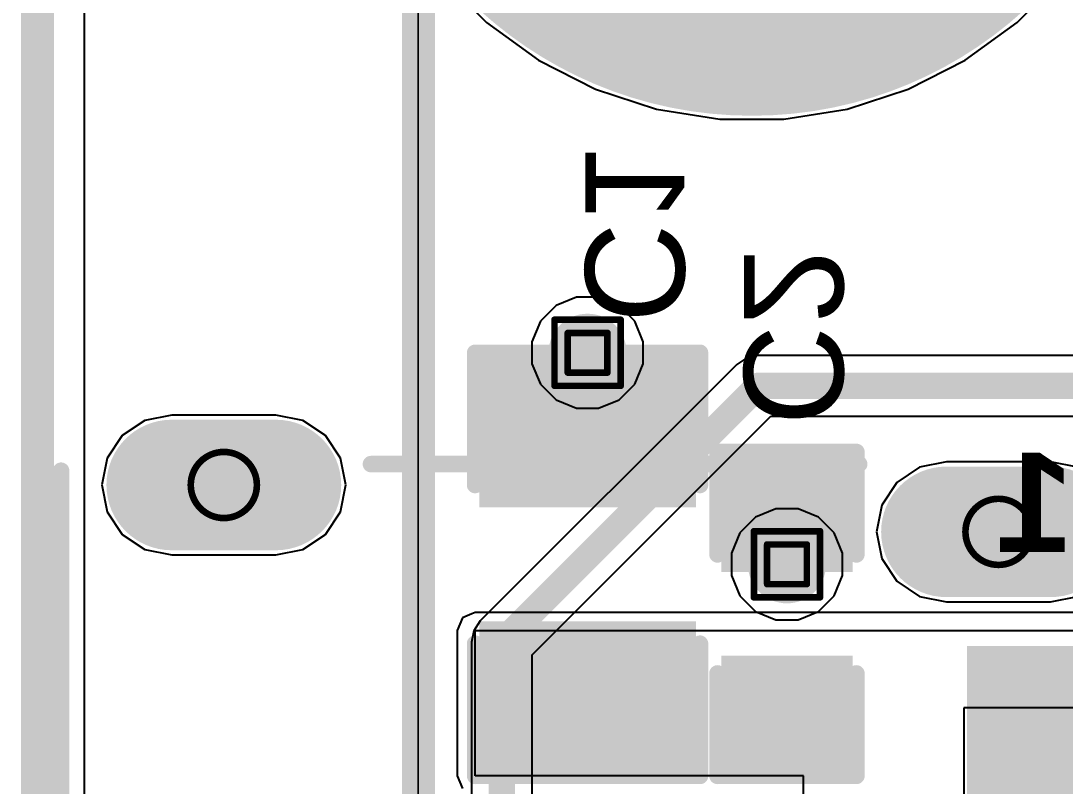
# Model space of a CAD drawing. Header units: inches. Extents: x -6 to 5433, y -4 to 5447.
# Drawn here: x -5.55 to 2.47, y 22.73 to 28.61 of the extents above; entities that cross this region are included whole.
import ezdxf

# ---------------------------------------------------------------- set-up
doc = ezdxf.new("R2010")
doc.units = ezdxf.units.IN
for name, color, linetype in [('Board_outline', 216, 'Continuous'), ('Bottom Layer', 5, 'Continuous'), ('Bottom Overlay', 54, 'Continuous'), ('Bottom Paste', 16, 'Continuous'), ('Bottom Solder', 6, 'Continuous'), ('Drill Drawing', 1, 'Continuous'), ('Ground', 16, 'Continuous'), ('Mechanical 4', 56, 'Continuous'), ('Multi-Layer', 9, 'Continuous'), ('Pad Holes', 156, 'Continuous'), ('Power', 76, 'Continuous'), ('Top Layer', 1, 'Continuous'), ('Top Overlay', 2, 'Continuous'), ('Top Paste', 8, 'Continuous'), ('Top Solder', 216, 'Continuous'), ('Via Holes', 16, 'Continuous')]:
    doc.layers.add(name, color=color, linetype=linetype)
doc.styles.add('Arial', font='', dxfattribs={"height": 0.2})
doc.styles.add('Arial_Bold', font='', dxfattribs={"height": 0.2})
doc.styles.get('Arial').set_extended_font_data('Arial')
doc.styles.get('Arial_Bold').set_extended_font_data('Arial', bold=True)

# ---------------------------------------------------------------- blocks, each defined once
blk = doc.blocks.new('12401832E402A_149')
at = {"layer": 'Bottom Layer'}
h = blk.add_hatch(color=5, dxfattribs=at)
edge = h.paths.add_edge_path()
edge.add_arc((-4.13, 1.62), 0.4, 180, 360)
edge.add_line((-3.73, 1.62), (-3.73, 2.42))
edge.add_arc((-4.13, 2.42), 0.4, 0, 180)
edge.add_line((-4.53, 2.42), (-4.53, 1.62))
h = blk.add_hatch(color=5, dxfattribs=at)
edge = h.paths.add_edge_path()
edge.add_arc((-4.49, -4.33), 0.4, 180, 360)
edge.add_line((-4.09, -4.33), (-4.09, -3.53))
edge.add_arc((-4.49, -3.53), 0.4, 0, 180)
edge.add_line((-4.89, -3.53), (-4.89, -4.33))
at = {"layer": 'Bottom Solder'}
h = blk.add_hatch(color=6, dxfattribs=at)
edge = h.paths.add_edge_path()
edge.add_arc((-4.13, 1.62), 0.5016, 180, 360)
edge.add_line((-3.6284, 1.62), (-3.6284, 2.42))
edge.add_arc((-4.13, 2.42), 0.5016, 0, 180)
edge.add_line((-4.6316, 2.42), (-4.6316, 1.62))
h = blk.add_hatch(color=6, dxfattribs=at)
edge = h.paths.add_edge_path()
edge.add_arc((-4.49, -4.33), 0.5016, 180, 360)
edge.add_line((-3.9884, -4.33), (-3.9884, -3.53))
edge.add_arc((-4.49, -3.53), 0.5016, 0, 180)
edge.add_line((-4.9916, -3.53), (-4.9916, -4.33))
at = {"layer": 'Ground'}
h = blk.add_hatch(color=16, dxfattribs=at)
edge = h.paths.add_edge_path()
edge.add_arc((-4.13, 1.62), 0.4, 180, 360)
edge.add_line((-3.73, 1.62), (-3.73, 2.42))
edge.add_arc((-4.13, 2.42), 0.4, 0, 180)
edge.add_line((-4.53, 2.42), (-4.53, 1.62))
h = blk.add_hatch(color=16, dxfattribs=at)
edge = h.paths.add_edge_path()
edge.add_arc((-4.49, -4.33), 0.4, 180, 360)
edge.add_line((-4.09, -4.33), (-4.09, -3.53))
edge.add_arc((-4.49, -3.53), 0.4, 0, 180)
edge.add_line((-4.89, -3.53), (-4.89, -4.33))
at = {"layer": 'Multi-Layer'}
h = blk.add_hatch(color=9, dxfattribs=at)
edge = h.paths.add_edge_path()
edge.add_arc((-4.13, 1.62), 0.4, 180, 360)
edge.add_line((-3.73, 1.62), (-3.73, 2.42))
edge.add_arc((-4.13, 2.42), 0.4, 0, 180)
edge.add_line((-4.53, 2.42), (-4.53, 1.62))
h = blk.add_hatch(color=9, dxfattribs=at)
edge = h.paths.add_edge_path()
edge.add_arc((-4.49, -4.33), 0.4, 180, 360)
edge.add_line((-4.09, -4.33), (-4.09, -3.53))
edge.add_arc((-4.49, -3.53), 0.4, 0, 180)
edge.add_line((-4.89, -3.53), (-4.89, -4.33))
at = {"layer": 'Pad Holes'}
h = blk.add_hatch(color=7, dxfattribs=at)
edge = h.paths.add_edge_path()
edge.add_arc((-4.13, 1.72), 0.25, 180, 360)
edge.add_line((-3.88, 1.72), (-3.88, 2.32))
edge.add_arc((-4.13, 2.32), 0.25, 0, 180)
edge.add_line((-4.38, 2.32), (-4.38, 1.72))
h = blk.add_hatch(color=7, dxfattribs=at)
edge = h.paths.add_edge_path()
edge.add_arc((-4.49, -4.23), 0.25, 180, 360)
edge.add_line((-4.24, -4.23), (-4.24, -3.63))
edge.add_arc((-4.49, -3.63), 0.25, 0, 180)
edge.add_line((-4.74, -3.63), (-4.74, -4.23))
at = {"layer": 'Power'}
h = blk.add_hatch(color=76, dxfattribs=at)
edge = h.paths.add_edge_path()
edge.add_arc((-4.13, 1.62), 0.4, 180, 360)
edge.add_line((-3.73, 1.62), (-3.73, 2.42))
edge.add_arc((-4.13, 2.42), 0.4, 0, 180)
edge.add_line((-4.53, 2.42), (-4.53, 1.62))
h = blk.add_hatch(color=76, dxfattribs=at)
edge = h.paths.add_edge_path()
edge.add_arc((-4.49, -4.33), 0.4, 180, 360)
edge.add_line((-4.09, -4.33), (-4.09, -3.53))
edge.add_arc((-4.49, -3.53), 0.4, 0, 180)
edge.add_line((-4.89, -3.53), (-4.89, -4.33))
at = {"layer": 'Top Layer'}
h = blk.add_hatch(color=1, dxfattribs=at)
edge = h.paths.add_edge_path()
edge.add_arc((-4.13, 1.62), 0.4, 180, 360)
edge.add_line((-3.73, 1.62), (-3.73, 2.42))
edge.add_arc((-4.13, 2.42), 0.4, 0, 180)
edge.add_line((-4.53, 2.42), (-4.53, 1.62))
for points in [[(-3.15, 1.88), (-3.15, 2.58), (-2.85, 2.58), (-2.85, 1.88)], [(-2.65, 1.88), (-2.65, 2.58), (-2.35, 2.58), (-2.35, 1.88)]]:
    blk.add_hatch(color=1, dxfattribs=at).paths.add_polyline_path(points)
h = blk.add_hatch(color=1, dxfattribs=at)
edge = h.paths.add_edge_path()
edge.add_arc((-4.49, -4.33), 0.4, 180, 360)
edge.add_line((-4.09, -4.33), (-4.09, -3.53))
edge.add_arc((-4.49, -3.53), 0.4, 0, 180)
edge.add_line((-4.89, -3.53), (-4.89, -4.33))
at = {"layer": 'Top Paste'}
for points in [[(-3.15, 1.88), (-3.15, 2.58), (-2.85, 2.58), (-2.85, 1.88)], [(-2.65, 1.88), (-2.65, 2.58), (-2.35, 2.58), (-2.35, 1.88)]]:
    blk.add_hatch(color=8, dxfattribs=at).paths.add_polyline_path(points)
at = {"layer": 'Top Solder'}
h = blk.add_hatch(color=216, dxfattribs=at)
edge = h.paths.add_edge_path()
edge.add_arc((-4.13, 1.62), 0.5016, 180, 360)
edge.add_line((-3.6284, 1.62), (-3.6284, 2.42))
edge.add_arc((-4.13, 2.42), 0.5016, 0, 180)
edge.add_line((-4.6316, 2.42), (-4.6316, 1.62))
for points in [[(-3.2516, 1.7784), (-3.2516, 2.6816), (-2.7484, 2.6816), (-2.7484, 1.7784)], [(-2.7516, 1.7784), (-2.7516, 2.6816), (-2.2484, 2.6816), (-2.2484, 1.7784)], [(-2.2516, 1.7784), (-2.2516, 2.6816), (-1.7484, 2.6816), (-1.7484, 1.7784)]]:
    blk.add_hatch(color=216, dxfattribs=at).paths.add_polyline_path(points)
h = blk.add_hatch(color=216, dxfattribs=at)
edge = h.paths.add_edge_path()
edge.add_arc((-4.49, -4.33), 0.5016, 180, 360)
edge.add_line((-3.9884, -4.33), (-3.9884, -3.53))
edge.add_arc((-4.49, -3.53), 0.5016, 0, 180)
edge.add_line((-4.9916, -3.53), (-4.9916, -4.33))
at = {"layer": 'Top Overlay'}
for points in [[(-4.6508, -2.8, 0.127, 0.127, 0), (-4.6508, 0.95, 0.127, 0.127, 0)], [(4.6, -5.18, 0.127, 0.127, 0), (-4.6, -5.18, 0.127, 0.127, 0)]]:
    blk.add_lwpolyline(points, format="xyseb", dxfattribs=at)
for points in [[(-4.6825, 0.95, 0.0635, 0.0635, 1), (-4.619, 0.95, 0.0635, 0.0635, 1)], [(-4.6825, -2.8, 0.0635, 0.0635, 1), (-4.619, -2.8, 0.0635, 0.0635, 1)], [(-4.6317, -5.18, 0.0635, 0.0635, 1), (-4.5682, -5.18, 0.0635, 0.0635, 1)]]:
    blk.add_lwpolyline(points, format="xyseb", close=True, dxfattribs=at)
blk = doc.blocks.new('S______151')
at = {"layer": 'Bottom Layer'}
h = blk.add_hatch(color=5, dxfattribs=at)
edge = h.paths.add_edge_path()
edge.add_arc((0, 0), 3, 0, 360)
at = {"layer": 'Bottom Solder'}
h = blk.add_hatch(color=6, dxfattribs=at)
edge = h.paths.add_edge_path()
edge.add_arc((0, 0), 3.1016, 0, 360)
at = {"layer": 'Ground'}
h = blk.add_hatch(color=16, dxfattribs=at)
edge = h.paths.add_edge_path()
edge.add_arc((0, 0), 3, 0, 360)
at = {"layer": 'Multi-Layer'}
h = blk.add_hatch(color=9, dxfattribs=at)
edge = h.paths.add_edge_path()
edge.add_arc((0, 0), 3, 0, 360)
at = {"layer": 'Pad Holes'}
h = blk.add_hatch(color=7, dxfattribs=at)
edge = h.paths.add_edge_path()
edge.add_arc((0, 0), 1.85, 0, 360)
at = {"layer": 'Power'}
h = blk.add_hatch(color=76, dxfattribs=at)
edge = h.paths.add_edge_path()
edge.add_arc((0, 0), 3, 0, 360)
at = {"layer": 'Top Layer'}
h = blk.add_hatch(color=1, dxfattribs=at)
edge = h.paths.add_edge_path()
edge.add_arc((0, 0), 3, 0, 360)
at = {"layer": 'Top Solder'}
h = blk.add_hatch(color=216, dxfattribs=at)
edge = h.paths.add_edge_path()
edge.add_arc((0, 0), 3.1016, 0, 360)
blk = doc.blocks.new('C___0603_B_224')
at = {"layer": 'Bottom Layer'}
for points in [[(-1.143, -0.4445), (-1.143, 0.4445), (-0.381, 0.4445), (-0.381, -0.4445)], [(0.381, -0.4445), (0.381, 0.4445), (1.143, 0.4445), (1.143, -0.4445)]]:
    blk.add_hatch(color=5, dxfattribs=at).paths.add_polyline_path(points)
at = {"layer": 'Bottom Paste'}
for points in [[(-1.143, -0.4445), (-1.143, 0.4445), (-0.381, 0.4445), (-0.381, -0.4445)], [(0.381, -0.4445), (0.381, 0.4445), (1.143, 0.4445), (1.143, -0.4445)]]:
    blk.add_hatch(color=16, dxfattribs=at).paths.add_polyline_path(points)
at = {"layer": 'Bottom Solder'}
for points in [[(-1.203, -0.5045), (-1.203, 0.5045), (-0.321, 0.5045), (-0.321, -0.5045)], [(0.321, -0.5045), (0.321, 0.5045), (1.203, 0.5045), (1.203, -0.5045)]]:
    blk.add_hatch(color=6, dxfattribs=at).paths.add_polyline_path(points)
at = {"layer": 'Bottom Overlay'}
for points in [[(-1.2446, 0.5334, 0.127, 0.127, 0), (-1.2446, -0.5334, 0.127, 0.127, 0)], [(-1.2446, 0.5334, 0.127, 0.127, 0), (-0.4572, 0.5334, 0.127, 0.127, 0)], [(0.4572, 0.5334, 0.127, 0.127, 0), (1.2446, 0.5334, 0.127, 0.127, 0)], [(1.2446, 0.5334, 0.127, 0.127, 0), (1.2446, -0.5334, 0.127, 0.127, 0)], [(-1.2446, -0.5334, 0.127, 0.127, 0), (-0.4572, -0.5334, 0.127, 0.127, 0)], [(0.4572, -0.5334, 0.127, 0.127, 0), (1.2446, -0.5334, 0.127, 0.127, 0)]]:
    blk.add_lwpolyline(points, format="xyseb", dxfattribs=at)
for points in [[(-1.2764, 0.5334, 0.0635, 0.0635, 1), (-1.2128, 0.5334, 0.0635, 0.0635, 1)], [(-1.2764, 0.5334, 0.0635, 0.0635, 1), (-1.2128, 0.5334, 0.0635, 0.0635, 1)], [(-0.4889, 0.5334, 0.0635, 0.0635, 1), (-0.4254, 0.5334, 0.0635, 0.0635, 1)], [(0.4254, 0.5334, 0.0635, 0.0635, 1), (0.4889, 0.5334, 0.0635, 0.0635, 1)], [(1.2128, 0.5334, 0.0635, 0.0635, 1), (1.2764, 0.5334, 0.0635, 0.0635, 1)], [(1.2128, 0.5334, 0.0635, 0.0635, 1), (1.2764, 0.5334, 0.0635, 0.0635, 1)], [(-1.2764, -0.5334, 0.0635, 0.0635, 1), (-1.2128, -0.5334, 0.0635, 0.0635, 1)], [(-1.2764, -0.5334, 0.0635, 0.0635, 1), (-1.2128, -0.5334, 0.0635, 0.0635, 1)], [(-0.4889, -0.5334, 0.0635, 0.0635, 1), (-0.4254, -0.5334, 0.0635, 0.0635, 1)], [(0.4254, -0.5334, 0.0635, 0.0635, 1), (0.4889, -0.5334, 0.0635, 0.0635, 1)], [(1.2128, -0.5334, 0.0635, 0.0635, 1), (1.2764, -0.5334, 0.0635, 0.0635, 1)], [(1.2128, -0.5334, 0.0635, 0.0635, 1), (1.2764, -0.5334, 0.0635, 0.0635, 1)]]:
    blk.add_lwpolyline(points, format="xyseb", close=True, dxfattribs=at)
blk = doc.blocks.new('C___0805_B_225')
at = {"layer": 'Bottom Layer'}
for points in [[(-1.524, 0.762), (-0.508, 0.762), (-0.508, -0.762), (-1.524, -0.762)], [(0.508, 0.762), (1.524, 0.762), (1.524, -0.762), (0.508, -0.762)]]:
    blk.add_hatch(color=5, dxfattribs=at).paths.add_polyline_path(points)
at = {"layer": 'Bottom Paste'}
for points in [[(-1.524, 0.762), (-0.508, 0.762), (-0.508, -0.762), (-1.524, -0.762)], [(0.508, 0.762), (1.524, 0.762), (1.524, -0.762), (0.508, -0.762)]]:
    blk.add_hatch(color=16, dxfattribs=at).paths.add_polyline_path(points)
at = {"layer": 'Bottom Solder'}
for points in [[(-1.594, 0.832), (-0.438, 0.832), (-0.438, -0.832), (-1.594, -0.832)], [(0.438, 0.832), (1.594, 0.832), (1.594, -0.832), (0.438, -0.832)]]:
    blk.add_hatch(color=6, dxfattribs=at).paths.add_polyline_path(points)
at = {"layer": 'Bottom Overlay'}
for points in [[(-1.6256, -0.8636, 0.127, 0.127, 0), (-1.6256, 0.8636, 0.127, 0.127, 0)], [(-0.6096, 0.8636, 0.127, 0.127, 0), (-1.6256, 0.8636, 0.127, 0.127, 0)], [(1.6256, 0.8636, 0.127, 0.127, 0), (0.6096, 0.8636, 0.127, 0.127, 0)], [(1.6256, -0.8636, 0.127, 0.127, 0), (1.6256, 0.8636, 0.127, 0.127, 0)], [(-0.6096, -0.8636, 0.127, 0.127, 0), (-1.6256, -0.8636, 0.127, 0.127, 0)], [(1.6256, -0.8636, 0.127, 0.127, 0), (0.6096, -0.8636, 0.127, 0.127, 0)]]:
    blk.add_lwpolyline(points, format="xyseb", dxfattribs=at)
for points in [[(-1.6574, 0.8636, 0.0635, 0.0635, 1), (-1.5938, 0.8636, 0.0635, 0.0635, 1)], [(-1.6574, 0.8636, 0.0635, 0.0635, 1), (-1.5938, 0.8636, 0.0635, 0.0635, 1)], [(-0.6413, 0.8636, 0.0635, 0.0635, 1), (-0.5778, 0.8636, 0.0635, 0.0635, 1)], [(0.5778, 0.8636, 0.0635, 0.0635, 1), (0.6413, 0.8636, 0.0635, 0.0635, 1)], [(1.5938, 0.8636, 0.0635, 0.0635, 1), (1.6574, 0.8636, 0.0635, 0.0635, 1)], [(1.5938, 0.8636, 0.0635, 0.0635, 1), (1.6574, 0.8636, 0.0635, 0.0635, 1)], [(-1.6574, -0.8636, 0.0635, 0.0635, 1), (-1.5938, -0.8636, 0.0635, 0.0635, 1)], [(-1.6574, -0.8636, 0.0635, 0.0635, 1), (-1.5938, -0.8636, 0.0635, 0.0635, 1)], [(-0.6413, -0.8636, 0.0635, 0.0635, 1), (-0.5778, -0.8636, 0.0635, 0.0635, 1)], [(0.5778, -0.8636, 0.0635, 0.0635, 1), (0.6413, -0.8636, 0.0635, 0.0635, 1)], [(1.5938, -0.8636, 0.0635, 0.0635, 1), (1.6574, -0.8636, 0.0635, 0.0635, 1)], [(1.5938, -0.8636, 0.0635, 0.0635, 1), (1.6574, -0.8636, 0.0635, 0.0635, 1)]]:
    blk.add_lwpolyline(points, format="xyseb", close=True, dxfattribs=at)

msp = doc.modelspace()

# ---------------------------------------------------------------- hatches: boundary and pattern name
at = {"layer": 'Bottom Layer'}
h = msp.add_hatch(color=5, dxfattribs=at)
edge = h.paths.add_edge_path()
edge.add_arc((-1.201, 26.0606), 0.3, 0, 360)
h = msp.add_hatch(color=5, dxfattribs=at)
edge = h.paths.add_edge_path()
edge.add_arc((0.3304, 24.435), 0.3, 0, 360)
at = {"layer": 'Ground'}
h = msp.add_hatch(color=16, dxfattribs=at)
edge = h.paths.add_edge_path()
edge.add_arc((-1.201, 26.0606), 0.3, 0, 360)
h = msp.add_hatch(color=16, dxfattribs=at)
edge = h.paths.add_edge_path()
edge.add_arc((0.3304, 24.435), 0.3, 0, 360)
at = {"layer": 'Power'}
h = msp.add_hatch(color=76, dxfattribs=at)
edge = h.paths.add_edge_path()
edge.add_arc((-1.201, 26.0606), 0.3, 0, 360)
h = msp.add_hatch(color=76, dxfattribs=at)
edge = h.paths.add_edge_path()
edge.add_arc((0.3304, 24.435), 0.3, 0, 360)
at = {"layer": 'Top Layer'}
h = msp.add_hatch(color=1, dxfattribs=at)
edge = h.paths.add_edge_path()
edge.add_arc((-1.201, 26.0606), 0.3, 0, 360)
h = msp.add_hatch(color=1, dxfattribs=at)
edge = h.paths.add_edge_path()
edge.add_arc((0.3304, 24.435), 0.3, 0, 360)
at = {"layer": 'Via Holes'}
h = msp.add_hatch(color=7, dxfattribs=at)
edge = h.paths.add_edge_path()
edge.add_arc((-1.201, 26.0606), 0.15, 0, 360)
h = msp.add_hatch(color=7, dxfattribs=at)
edge = h.paths.add_edge_path()
edge.add_arc((0.3304, 24.435), 0.15, 0, 360)

# ---------------------------------------------------------------- linework, layer by layer
at = {"layer": 'Board_outline'}
msp.add_lwpolyline([(-5.4266, -3, 0.254, 0.254, 0), (-5.4266, 33.995, 0.254, 0.254, 0)], format="xyseb", dxfattribs=at)
at = {"layer": 'Bottom Layer'}
for p, q in [((-5.064, 14.5923), (-5.064, 33.995)), ((-2.0648, 24.0643), (-2.0901, 24.0538)), ((2.7406, 24.0643), (-2.0648, 24.0643)), ((-2.162, 24.024), (-2.2023, 23.9268)), ((-2.0902, 24.0537), (-2.162, 24.024)), ((-2.0901, 24.0538), (-2.0902, 24.0538)), ((-2.0902, 24.0538), (-2.0902, 24.0537)), ((-2.2023, 23.9268), (-2.2023, 22.8092)), ((-2.0648, 22.8092), (-2.0648, 23.9268)), ((-2.0648, 23.9268), (2.7551, 23.9268)), ((-2.2023, 22.8092), (-2.162, 22.712)), ((0.4572, 22.8092), (-2.0648, 22.8092)), ((0.4572, 20.9045), (0.4572, 22.8092))]:
    msp.add_line(p, q, dxfattribs=at)
at = {"layer": 'Drill Drawing'}
for points in [[(-1.455, 26.3146, 0.0508, 0.0508, 0), (-0.947, 26.3146, 0.0508, 0.0508, 0)], [(-1.455, 25.8066, 0.0508, 0.0508, 0), (-1.455, 26.3146, 0.0508, 0.0508, 0)], [(-0.947, 25.8066, 0.0508, 0.0508, 0), (-0.947, 26.3146, 0.0508, 0.0508, 0)], [(-1.3534, 26.213, 0.0508, 0.0508, 0), (-1.0486, 26.213, 0.0508, 0.0508, 0)], [(-1.3534, 25.9082, 0.0508, 0.0508, 0), (-1.3534, 26.213, 0.0508, 0.0508, 0)], [(-1.0486, 25.9082, 0.0508, 0.0508, 0), (-1.0486, 26.213, 0.0508, 0.0508, 0)], [(-1.3534, 25.9082, 0.0508, 0.0508, 0), (-1.0486, 25.9082, 0.0508, 0.0508, 0)], [(-1.455, 25.8066, 0.0508, 0.0508, 0), (-0.947, 25.8066, 0.0508, 0.0508, 0)], [(0.0764, 24.689, 0.0508, 0.0508, 0), (0.5844, 24.689, 0.0508, 0.0508, 0)], [(0.0764, 24.181, 0.0508, 0.0508, 0), (0.0764, 24.689, 0.0508, 0.0508, 0)], [(0.5844, 24.181, 0.0508, 0.0508, 0), (0.5844, 24.689, 0.0508, 0.0508, 0)], [(0.178, 24.5874, 0.0508, 0.0508, 0), (0.4828, 24.5874, 0.0508, 0.0508, 0)], [(0.178, 24.2826, 0.0508, 0.0508, 0), (0.178, 24.5874, 0.0508, 0.0508, 0)], [(0.4828, 24.2826, 0.0508, 0.0508, 0), (0.4828, 24.5874, 0.0508, 0.0508, 0)], [(0.178, 24.2826, 0.0508, 0.0508, 0), (0.4828, 24.2826, 0.0508, 0.0508, 0)], [(0.0764, 24.181, 0.0508, 0.0508, 0), (0.5844, 24.181, 0.0508, 0.0508, 0)]]:
    msp.add_lwpolyline(points, format="xyseb", dxfattribs=at)
for points in [[(-1.4677, 26.3146, 0.0254, 0.0254, 1), (-1.4423, 26.3146, 0.0254, 0.0254, 1)], [(-1.4677, 26.3146, 0.0254, 0.0254, 1), (-1.4423, 26.3146, 0.0254, 0.0254, 1)], [(-0.9597, 26.3146, 0.0254, 0.0254, 1), (-0.9343, 26.3146, 0.0254, 0.0254, 1)], [(-0.9597, 26.3146, 0.0254, 0.0254, 1), (-0.9343, 26.3146, 0.0254, 0.0254, 1)], [(-1.3661, 26.213, 0.0254, 0.0254, 1), (-1.3407, 26.213, 0.0254, 0.0254, 1)], [(-1.3661, 26.213, 0.0254, 0.0254, 1), (-1.3407, 26.213, 0.0254, 0.0254, 1)], [(-1.0613, 26.213, 0.0254, 0.0254, 1), (-1.0359, 26.213, 0.0254, 0.0254, 1)], [(-1.0613, 26.213, 0.0254, 0.0254, 1), (-1.0359, 26.213, 0.0254, 0.0254, 1)], [(-1.3661, 25.9082, 0.0254, 0.0254, 1), (-1.3407, 25.9082, 0.0254, 0.0254, 1)], [(-1.3661, 25.9082, 0.0254, 0.0254, 1), (-1.3407, 25.9082, 0.0254, 0.0254, 1)], [(-1.0613, 25.9082, 0.0254, 0.0254, 1), (-1.0359, 25.9082, 0.0254, 0.0254, 1)], [(-1.0613, 25.9082, 0.0254, 0.0254, 1), (-1.0359, 25.9082, 0.0254, 0.0254, 1)], [(-1.4677, 25.8066, 0.0254, 0.0254, 1), (-1.4423, 25.8066, 0.0254, 0.0254, 1)], [(-1.4677, 25.8066, 0.0254, 0.0254, 1), (-1.4423, 25.8066, 0.0254, 0.0254, 1)], [(-0.9597, 25.8066, 0.0254, 0.0254, 1), (-0.9343, 25.8066, 0.0254, 0.0254, 1)], [(-0.9597, 25.8066, 0.0254, 0.0254, 1), (-0.9343, 25.8066, 0.0254, 0.0254, 1)], [(-3.7409, 25.0445, 0.0508, 0.0508, 1), (-4.2489, 25.0445, 0.0508, 0.0508, 1)], [(-4.2616, 25.0445, 0.0254, 0.0254, 1), (-4.2362, 25.0445, 0.0254, 0.0254, 1)], [(-3.7536, 25.0445, 0.0254, 0.0254, 1), (-3.7282, 25.0445, 0.0254, 0.0254, 1)], [(2.2091, 24.6845, 0.0508, 0.0508, 1), (1.7011, 24.6845, 0.0508, 0.0508, 1)], [(0.0637, 24.689, 0.0254, 0.0254, 1), (0.0891, 24.689, 0.0254, 0.0254, 1)], [(0.0637, 24.689, 0.0254, 0.0254, 1), (0.0891, 24.689, 0.0254, 0.0254, 1)], [(0.5717, 24.689, 0.0254, 0.0254, 1), (0.5971, 24.689, 0.0254, 0.0254, 1)], [(0.5717, 24.689, 0.0254, 0.0254, 1), (0.5971, 24.689, 0.0254, 0.0254, 1)], [(1.6884, 24.6845, 0.0254, 0.0254, 1), (1.7138, 24.6845, 0.0254, 0.0254, 1)], [(2.1964, 24.6845, 0.0254, 0.0254, 1), (2.2218, 24.6845, 0.0254, 0.0254, 1)], [(0.1653, 24.5874, 0.0254, 0.0254, 1), (0.1907, 24.5874, 0.0254, 0.0254, 1)], [(0.1653, 24.5874, 0.0254, 0.0254, 1), (0.1907, 24.5874, 0.0254, 0.0254, 1)], [(0.4701, 24.5874, 0.0254, 0.0254, 1), (0.4955, 24.5874, 0.0254, 0.0254, 1)], [(0.4701, 24.5874, 0.0254, 0.0254, 1), (0.4955, 24.5874, 0.0254, 0.0254, 1)], [(0.1653, 24.2826, 0.0254, 0.0254, 1), (0.1907, 24.2826, 0.0254, 0.0254, 1)], [(0.1653, 24.2826, 0.0254, 0.0254, 1), (0.1907, 24.2826, 0.0254, 0.0254, 1)], [(0.4701, 24.2826, 0.0254, 0.0254, 1), (0.4955, 24.2826, 0.0254, 0.0254, 1)], [(0.4701, 24.2826, 0.0254, 0.0254, 1), (0.4955, 24.2826, 0.0254, 0.0254, 1)], [(0.0637, 24.181, 0.0254, 0.0254, 1), (0.0891, 24.181, 0.0254, 0.0254, 1)], [(0.0637, 24.181, 0.0254, 0.0254, 1), (0.0891, 24.181, 0.0254, 0.0254, 1)], [(0.5717, 24.181, 0.0254, 0.0254, 1), (0.5971, 24.181, 0.0254, 0.0254, 1)], [(0.5717, 24.181, 0.0254, 0.0254, 1), (0.5971, 24.181, 0.0254, 0.0254, 1)]]:
    msp.add_lwpolyline(points, format="xyseb", close=True, dxfattribs=at)
at = {"layer": 'Ground'}
msp.add_line((-5.064, 14.5923), (-5.064, 33.995), dxfattribs=at)
at = {"layer": 'Mechanical 4'}
for points in [[(-2.5, -2.5, 0.254, 0.254, 0), (-2.5, 33.5, 0.254, 0.254, 0)], [(-2.5028, -2.505, 0.0127, 0.0127, 0), (-2.5028, 33.495, 0.0127, 0.0127, 0)]]:
    msp.add_lwpolyline(points, format="xyseb", dxfattribs=at)
at = {"layer": 'Power'}
for p, q in [((-5.064, 14.5923), (-5.064, 33.995)), ((-2.3246, 28.9463), (-1.9765, 28.5983)), ((2.0977, 28.5983), (2.4457, 28.9463)), ((-1.9765, 28.5983), (-1.5783, 28.309)), ((1.6995, 28.309), (2.0977, 28.5983)), ((-1.5783, 28.309), (-1.1398, 28.0855)), ((1.2609, 28.0855), (1.6995, 28.309)), ((-1.1398, 28.0855), (-0.6717, 27.9334)), ((0.7928, 27.9334), (1.2609, 28.0855)), ((-0.6717, 27.9334), (-0.1855, 27.8564)), ((0.3067, 27.8564), (0.7928, 27.9334)), ((-0.1855, 27.8564), (0.3067, 27.8564)), ((-1.2859, 26.4876), (-1.4429, 26.4226)), ((-1.1161, 26.4876), (-1.2859, 26.4876)), ((-0.9591, 26.4226), (-1.1161, 26.4876)), ((-1.4429, 26.4226), (-1.563, 26.3025)), ((-0.839, 26.3025), (-0.9591, 26.4226)), ((-1.563, 26.3025), (-1.628, 26.1455)), ((-0.774, 26.1455), (-0.839, 26.3025)), ((-1.628, 26.1455), (-1.628, 25.9757)), ((-0.774, 25.9757), (-0.774, 26.1455)), ((0.0213, 26.0217), (-0.0543, 25.9712)), ((0.1105, 26.0395), (0.0213, 26.0217)), ((2.9129, 26.0395), (0.1105, 26.0395)), ((-0.0543, 25.9712), (-2.0251, 24.0004)), ((-1.628, 25.9757), (-1.563, 25.8187)), ((-0.839, 25.8187), (-0.774, 25.9757)), ((-1.563, 25.8187), (-1.4429, 25.6986)), ((-0.9591, 25.6986), (-0.839, 25.8187)), ((-1.4429, 25.6986), (-1.2859, 25.6336)), ((-1.1161, 25.6336), (-0.9591, 25.6986)), ((-1.2859, 25.6336), (-1.1161, 25.6336)), ((-4.6006, 25.5409), (-4.7749, 25.4244)), ((-4.3949, 25.5818), (-4.6006, 25.5409)), ((-3.5949, 25.5818), (-4.3949, 25.5818)), ((-3.3893, 25.5409), (-3.5949, 25.5818)), ((-3.215, 25.4244), (-3.3893, 25.5409)), ((-1.6272, 23.7391), (0.2071, 25.5733)), ((0.2071, 25.5733), (3.0095, 25.5733)), ((-4.7749, 25.4244), (-4.8914, 25.2501)), ((-3.0985, 25.2501), (-3.215, 25.4244)), ((-4.8914, 25.2501), (-4.9323, 25.0445)), ((-3.0576, 25.0445), (-3.0985, 25.2501)), ((1.5551, 25.2218), (1.3494, 25.1809)), ((2.3551, 25.2218), (1.5551, 25.2218)), ((2.5607, 25.1809), (2.3551, 25.2218)), ((1.3494, 25.1809), (1.1751, 25.0644)), ((-4.9323, 25.0445), (-4.8914, 24.8388)), ((-3.0985, 24.8388), (-3.0576, 25.0445)), ((1.1751, 25.0644), (1.0586, 24.8901)), ((1.0586, 24.8901), (1.0177, 24.6845)), ((-4.8914, 24.8388), (-4.7749, 24.6645)), ((-3.215, 24.6645), (-3.0985, 24.8388)), ((0.0885, 24.797), (-0.0316, 24.6769)), ((0.2455, 24.862), (0.0885, 24.797)), ((0.4153, 24.862), (0.2455, 24.862)), ((0.5723, 24.797), (0.4153, 24.862)), ((0.6924, 24.6769), (0.5723, 24.797)), ((-4.7749, 24.6645), (-4.6006, 24.548)), ((-3.3893, 24.548), (-3.215, 24.6645)), ((-0.0316, 24.6769), (-0.0966, 24.5199)), ((0.7574, 24.5199), (0.6924, 24.6769)), ((1.0177, 24.6845), (1.0586, 24.4788)), ((-4.6006, 24.548), (-4.3949, 24.5071)), ((-3.5949, 24.5071), (-3.3893, 24.548)), ((-4.3949, 24.5071), (-3.5949, 24.5071)), ((-0.0966, 24.5199), (-0.0966, 24.3501)), ((0.7574, 24.3501), (0.7574, 24.5199)), ((1.0586, 24.4788), (1.1751, 24.3045)), ((-0.0966, 24.3501), (-0.0316, 24.1931)), ((0.6924, 24.1931), (0.7574, 24.3501)), ((1.1751, 24.3045), (1.3494, 24.188)), ((-0.0316, 24.1931), (0.0885, 24.073)), ((0.5723, 24.073), (0.6924, 24.1931)), ((1.3494, 24.188), (1.5551, 24.1471)), ((1.5551, 24.1471), (2.3551, 24.1471)), ((2.3551, 24.1471), (2.5607, 24.188)), ((0.0885, 24.073), (0.2455, 24.008)), ((0.4153, 24.008), (0.5723, 24.073)), ((-2.0251, 24.0004), (-2.0756, 23.9248)), ((0.2455, 24.008), (0.4153, 24.008)), ((-2.0756, 23.9248), (-2.0934, 23.8356)), ((-2.0934, 23.8356), (-2.0934, 13.6407)), ((-1.6272, 18.8437), (-1.6272, 23.7391))]:
    msp.add_line(p, q, dxfattribs=at)
for points in [[(-1.8603, 23.8356, 0.2032, 0.2032, 0), (0.1105, 25.8064, 0.2032, 0.2032, 0)], [(0.1105, 25.8064, 0.2032, 0.2032, 0), (3.0095, 25.8064, 0.2032, 0.2032, 0)], [(-1.8603, 13.6407, 0.2032, 0.2032, 0), (-1.8603, 23.8356, 0.2032, 0.2032, 0)]]:
    msp.add_lwpolyline(points, format="xyseb", dxfattribs=at)
for points in [[(0.0597, 25.8064, 0.1016, 0.1016, 1), (0.1613, 25.8064, 0.1016, 0.1016, 1)], [(0.0597, 25.8064, 0.1016, 0.1016, 1), (0.1613, 25.8064, 0.1016, 0.1016, 1)], [(-1.9111, 23.8356, 0.1016, 0.1016, 1), (-1.8095, 23.8356, 0.1016, 0.1016, 1)], [(-1.9111, 23.8356, 0.1016, 0.1016, 1), (-1.8095, 23.8356, 0.1016, 0.1016, 1)]]:
    msp.add_lwpolyline(points, format="xyseb", close=True, dxfattribs=at)
at = {"layer": 'Top Layer'}
for p, q in [((-5.064, 14.5923), (-5.064, 33.995)), ((2.6421, 23.3315), (1.6881, 23.3315)), ((1.6881, 23.3315), (1.6881, 22.5033))]:
    msp.add_line(p, q, dxfattribs=at)
for points in [[(2.1651, 23.0545, 0.2794, 0.2794, 0), (2.1865, 23.0331, 0.2794, 0.2794, 0)], [(2.1865, 23.0331, 0.2794, 0.2794, 0), (3.011, 23.0331, 0.2794, 0.2794, 0)]]:
    msp.add_lwpolyline(points, format="xyseb", dxfattribs=at)
for points in [[(2.0952, 23.0545, 0.1397, 0.1397, 1), (2.2349, 23.0545, 0.1397, 0.1397, 1)], [(2.1166, 23.0331, 0.1397, 0.1397, 1), (2.2563, 23.0331, 0.1397, 0.1397, 1)], [(2.1166, 23.0331, 0.1397, 0.1397, 1), (2.2563, 23.0331, 0.1397, 0.1397, 1)]]:
    msp.add_lwpolyline(points, format="xyseb", close=True, dxfattribs=at)

# ---------------------------------------------------------------- block references
for name, p, rotation in [('S______151', (0.0606, 30.9834), 180), ('C___0805_B_225', (-1.2012, 24.4348), 270), ('12401832E402A_149', (-0.0649, 20.5545), 270), ('C___0603_B_224', (0.3302, 24.0538), 90)]:
    msp.add_blockref(name, p, dxfattribs=dict(rotation=rotation))

# ---------------------------------------------------------------- texts
at = {"layer": 'Bottom Overlay', "text_generation_flag": 2}
for s, rotation, style, p in [('C1', 270, 'Arial', (-1.2191, 26.2892)), ('C2', 270, 'Arial', (0.0001, 25.5018)), ('GPIO1', 360, 'Arial_Bold', (5.191, 24.5301))]:
    msp.add_text(s, height=0.762, rotation=rotation, dxfattribs=dict(at, style=style)).set_placement(p)

doc.saveas('drawing.dxf')
